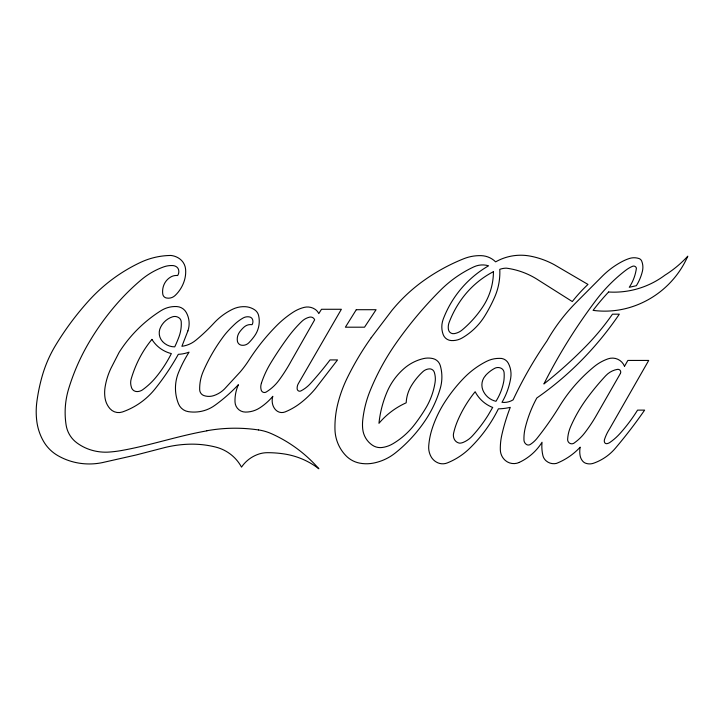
<?xml version="1.0" encoding="UTF-8"?>
<svg xmlns="http://www.w3.org/2000/svg" width="724" height="724" viewBox="0 0 724 724"><rect width="100%" height="100%" fill="white"/><g stroke="black" fill="none" stroke-linecap="round" stroke-linejoin="round"><path stroke-width="1.09" d="M624.495 366.317L627.862 360.434L648.713 360.434L609.527 428.97A44.725 44.725 0 0 0 604.504 439.522A4.335 4.335 0 0 0 604.504 442.192A2.136 2.136 0 0 0 606.875 443.649A7.475 7.475 0 0 0 609.943 442.409A57.377 57.377 0 0 0 619.916 433.604A168.493 168.493 0 0 0 637.563 410.119L644.622 410.119A495.18 495.18 0 0 1 615.418 448.192A50.571 50.571 0 0 1 593.472 463.26A11.702 11.702 0 0 1 585.77 463.26A6.969 6.969 0 0 1 582.92 461.378A11.331 11.331 0 0 1 580.177 455.939A22.679 22.679 0 0 1 580.177 447.17A65.278 65.278 0 0 1 556.439 463.414A11.684 11.684 0 0 1 546.249 460.953A10.299 10.299 0 0 1 542.855 455.387A40.843 40.843 0 0 1 542.032 442.264A53.422 53.422 0 0 1 519.289 462.383M206.883 430.852C178.756 435.757 151.624 444.979 123.551 450.147A120.872 120.872 0 0 1 109.351 452.048A49.866 49.866 0 0 1 89.514 449.504A46.571 46.571 0 0 1 76.835 442.835A27.304 27.304 0 0 1 66.137 425.187A81.35 81.35 0 0 1 68.653 388.815A213.562 213.562 0 0 1 88.862 342.687A258.613 258.613 0 0 1 116.148 304.623A224.069 224.069 0 0 1 141.171 279.889A73.504 73.504 0 0 1 163.669 266.903A23.159 23.159 0 0 1 172.665 265.563A7.493 7.493 0 0 1 176.33 266.731A5.294 5.294 0 0 1 178.593 269.844A7.005 7.005 0 0 1 177.633 275.536A11.213 11.213 0 0 0 170.927 276.903A16.055 16.055 0 0 0 164.049 284.514A17.675 17.675 0 0 0 162.782 294.161A4.597 4.597 0 0 0 166.366 297.98A9.756 9.756 0 0 0 175.118 295.501A34.661 34.661 0 0 0 184.484 280.179A29.82 29.82 0 0 0 185.606 269.328A14.417 14.417 0 0 0 179.67 258.803A18.281 18.281 0 0 0 170.991 255.463A72.952 72.952 0 0 0 140.583 262.369A163.597 163.597 0 0 0 88.762 300.741A290.867 290.867 0 0 0 55.522 345.448A126.22 126.22 0 0 0 42.146 376.236A179.869 179.869 0 0 0 36.843 401.892A75.423 75.423 0 0 0 36.843 421.567A53.757 53.757 0 0 0 43.359 441.034A38.96 38.96 0 0 0 57.63 455.496A61.612 61.612 0 0 0 73.884 462.084A64.101 64.101 0 0 0 104.672 462.084L136.067 454.989L165.262 447.432A115.614 115.614 0 0 1 189.426 444.192A96.627 96.627 0 0 1 215.779 447.097A40.571 40.571 0 0 1 241.517 467.125A33.63 33.63 0 0 1 258.957 454.029A27.349 27.349 0 0 1 267.301 452.69A108.528 108.528 0 0 1 284.695 454.029A75.115 75.115 0 0 1 318.868 468.772A137.361 137.361 0 0 0 271.409 433.667A48.961 48.961 0 0 0 258.468 429.92M206.865 430.744A158.864 158.864 0 0 1 258.468 429.947M485.505 375.611A13.91 13.91 0 0 0 482.799 389.964A18.724 18.724 0 0 0 495.949 401.304A56.707 56.707 0 0 0 503.85 380.86A40.399 40.399 0 0 0 504.103 372.715A5.394 5.394 0 0 0 501.243 368.317A6.969 6.969 0 0 0 494.718 368.317A33.195 33.195 0 0 0 485.469 375.575M519.298 462.41A13.113 13.113 0 0 1 503.569 458.681A14.652 14.652 0 0 1 500.329 449.848A60.952 60.952 0 0 1 501.822 434.961A195.136 195.136 0 0 1 510.266 407.35A56.047 56.047 0 0 1 498.384 408.834A143.75 143.75 0 0 1 469.577 448.446A68.726 68.726 0 0 1 447.251 462.944A12.218 12.218 0 0 1 438.165 462.944A14.145 14.145 0 0 1 431.088 456.735A18.996 18.996 0 0 1 428.717 445.984A74.074 74.074 0 0 1 432.02 429.088A113.378 113.378 0 0 1 444.427 402.662A155.895 155.895 0 0 1 463.776 378.154A85.269 85.269 0 0 1 486.483 361.394A27.874 27.874 0 0 1 499.551 358.371A9.204 9.204 0 0 1 508.366 363.321A23.693 23.693 0 0 1 510.71 378.082A71.16 71.16 0 0 1 501.985 402.327A17.34 17.34 0 0 0 513.108 399.847A415.458 415.458 0 0 1 546.937 340.968A181.272 181.272 0 0 1 574.72 303.926L602.965 275.554A81.776 81.776 0 0 1 621.988 261.636A48.282 48.282 0 0 1 629.265 258.522A15.267 15.267 0 0 1 638.948 258.522A4.552 4.552 0 0 1 641.745 261.174A16.598 16.598 0 0 1 642.45 271.093A49.114 49.114 0 0 1 636.36 285.699L629.265 287.292A44.915 44.915 0 0 0 636.405 268.161A2.824 2.824 0 0 0 632.559 266.287A31.431 31.431 0 0 0 625.817 270.224A155.995 155.995 0 0 0 596.259 299.944A546.873 546.873 0 0 0 543.896 383.973A441.287 441.287 0 0 0 586.132 346.009A249.816 249.816 0 0 0 612.468 314.18L619.319 314.18A331.185 331.185 0 0 1 589.255 352.181A315.655 315.655 0 0 1 536.828 397.974A122.763 122.763 0 0 0 525.208 427.984A44.951 44.951 0 0 0 523.959 440.02A5.53 5.53 0 0 0 526.493 444.482A3.448 3.448 0 0 0 530.23 444.482A28.689 28.689 0 0 0 536.149 439.396L536.728 438.717A320.985 320.985 0 0 0 559.679 406.001A151.461 151.461 0 0 1 574.041 386.299A163.271 163.271 0 0 1 594.151 366.643A45.576 45.576 0 0 1 608.042 358.842A13.05 13.05 0 0 1 624.513 366.308M261.427 383.114L261.301 383.584A10.932 10.932 0 0 0 261.301 390.336L261.454 390.707A3.367 3.367 0 0 0 266.197 392.028A45.06 45.06 0 0 0 279.021 380.218A171.172 171.172 0 0 0 291.329 360.805L314.659 319.809A4.407 4.407 0 0 0 309.51 317.157A17.014 17.014 0 0 0 301.745 321.465A125.596 125.596 0 0 0 287.98 337.248A356.606 356.606 0 0 0 270.667 363.113A97.441 97.441 0 0 0 261.871 381.792L261.427 383.114M187.914 330.868L181.896 346.307A27.485 27.485 0 0 0 195.815 340.253A186.873 186.873 0 0 0 213.996 323.058A62.499 62.499 0 0 1 232.739 309.193A25.612 25.612 0 0 1 245.318 306.695A18.77 18.77 0 0 1 254.558 309.745A9.584 9.584 0 0 1 258.64 315.637A25.313 25.313 0 0 1 254.558 335.954A58.237 58.237 0 0 1 248.866 342.769A8.471 8.471 0 0 1 241.572 345.23A4.968 4.968 0 0 1 237.391 341.104A12.091 12.091 0 0 1 239.572 332.063A32.978 32.978 0 0 1 244.078 327.058A9.638 9.638 0 0 1 252.079 324.687A6.172 6.172 0 0 0 252.622 319.691A4.045 4.045 0 0 0 249.608 316.967A9.177 9.177 0 0 0 243.164 317.963A44.191 44.191 0 0 0 234.169 324.723L232.902 325.954A99.541 99.541 0 0 0 227.264 331.809L227.083 332.026A64.318 64.318 0 0 0 223.046 337.031A175.09 175.09 0 0 0 203.254 371.349A43.431 43.431 0 0 0 199.679 389.765A6.335 6.335 0 0 0 203.987 395.603A15.448 15.448 0 0 0 213.824 395.603A27.422 27.422 0 0 0 224.54 388.942L240.124 372.036A108.573 108.573 0 0 0 248.92 360.19A210.621 210.621 0 0 1 276.849 325.429A98.663 98.663 0 0 1 293.301 312.107A36.734 36.734 0 0 1 304.08 307.401A13.611 13.611 0 0 1 315.04 309.275A10.824 10.824 0 0 1 318.786 313.61L321.492 309.275L341.375 309.275L298.36 383.584A9.15 9.15 0 0 0 297.166 388.906A2.534 2.534 0 0 0 300.849 390.951A33.883 33.883 0 0 0 311.284 382.598A337.474 337.474 0 0 0 330.035 359.928L337.52 359.928L315.402 388.652A93.785 93.785 0 0 1 300.279 403.223A65.314 65.314 0 0 1 285.048 411.947A8.453 8.453 0 0 1 275.835 410.028A12.543 12.543 0 0 1 272.821 404.988A14.543 14.543 0 0 1 272.821 396.327A59.504 59.504 0 0 1 259.771 407.884A25.865 25.865 0 0 1 245.409 412.083A10.498 10.498 0 0 1 235.001 401.92A38.987 38.987 0 0 1 238.404 384.679A165.371 165.371 0 0 1 214.775 405.404A35.259 35.259 0 0 1 199.534 411.648A36.779 36.779 0 0 1 188.303 411.648A12.607 12.607 0 0 1 178.566 403.974A41.558 41.558 0 0 1 178.566 372.426A128.863 128.863 0 0 1 189.073 352.145A35.458 35.458 0 0 1 178.312 354.326A253.246 253.246 0 0 1 155.099 388.842A72.092 72.092 0 0 1 122.437 411.956A11.566 11.566 0 0 1 109.93 408.635A20.734 20.734 0 0 1 105.08 398.272A35.214 35.214 0 0 1 105.08 387.15A69.079 69.079 0 0 1 110.926 368.362L119.098 352.416A133.985 133.985 0 0 1 161.081 310.623A26.833 26.833 0 0 1 176.819 306.56A11.548 11.548 0 0 1 186.249 312.442A22.634 22.634 0 0 1 187.914 330.868M492.655 407.449L488.22 415.042A144.619 144.619 0 0 1 472.274 436.029A25.575 25.575 0 0 1 463.36 442.328A10.869 10.869 0 0 1 459.767 443.169A7.05 7.05 0 0 1 454.328 439.287A9.186 9.186 0 0 1 453.604 433.187A73.305 73.305 0 0 1 457.686 420.635A121.922 121.922 0 0 1 475.161 391.72A33.413 33.413 0 0 0 492.655 407.449M620.405 373.466L595.499 416.943A157.542 157.542 0 0 1 584.739 432.88A48.227 48.227 0 0 1 574.539 442.735A4.027 4.027 0 0 1 569.688 443.233A4.317 4.317 0 0 1 567.634 439.314A36.399 36.399 0 0 1 570.584 426.807A146.121 146.121 0 0 1 587.11 398.155A256.92 256.92 0 0 1 605.762 375.702A20.887 20.887 0 0 1 617.518 369.349A2.778 2.778 0 0 1 620.405 373.466M356.289 309.709L345.384 327.194L364.525 327.194L376.073 309.709L356.289 309.709M371.213 337.683L369.439 340.217A285.944 285.944 0 0 0 347.167 378.1A130.076 130.076 0 0 0 337.674 404.345A95.758 95.758 0 0 0 334.968 429.54A39.132 39.132 0 0 0 345.746 455.514A26.046 26.046 0 0 0 359.738 463.143A35.983 35.983 0 0 0 373.213 463.143A50.59 50.59 0 0 0 395.268 453.007A144.791 144.791 0 0 0 425.92 419.468A114.247 114.247 0 0 0 440.264 388.399A41.087 41.087 0 0 0 440.264 365.511A9.955 9.955 0 0 0 432.97 358.597A20.851 20.851 0 0 0 423.459 358.597A45.187 45.187 0 0 0 404.218 368.407A64.508 64.508 0 0 0 387.069 391.901A108.057 108.057 0 0 0 378.96 423.314A76.409 76.409 0 0 1 406.182 402.806A36.146 36.146 0 0 1 411.44 385.639A65.549 65.549 0 0 1 422.888 371.656A10.57 10.57 0 0 1 429.26 368.878A4.914 4.914 0 0 1 434.319 372.29A22.028 22.028 0 0 1 435.088 382.335A71.73 71.73 0 0 1 425.585 408.463A174.909 174.909 0 0 1 414.734 424.364A77.052 77.052 0 0 1 392.815 443.803A28.308 28.308 0 0 1 382.1 447.504A14.037 14.037 0 0 1 372.417 445.224A22.263 22.263 0 0 1 362.724 429.097A41.974 41.974 0 0 1 362.724 420.282A108.681 108.681 0 0 1 370.136 390.725A240.712 240.712 0 0 1 395.539 343.927A395.358 395.358 0 0 1 440.418 290.297A117.722 117.722 0 0 1 473.867 266.857A20.688 20.688 0 0 1 488.582 265.798A104.147 104.147 0 0 0 443.197 319.257A21.865 21.865 0 0 0 443.215 334.66A9.131 9.131 0 0 0 451.215 340.561A19.439 19.439 0 0 0 462.138 337.972A65.133 65.133 0 0 0 484.944 315.709A154.429 154.429 0 0 0 494.655 297.157A61.359 61.359 0 0 0 499.777 269.346A19.575 19.575 0 0 1 506.465 268.17A76.527 76.527 0 0 1 538.412 280.125L572.304 301.555A157.651 157.651 0 0 1 587.969 284.423L554.195 264.658A82.826 82.826 0 0 0 530.439 256.151A50.897 50.897 0 0 0 495.632 261.871A21.376 21.376 0 0 0 481.198 255.653A43.295 43.295 0 0 0 463.822 258.712A190.982 190.982 0 0 0 424.011 280.405A164.276 164.276 0 0 0 391.774 310.587L371.213 337.683M493.433 271.663A90.772 90.772 0 0 0 460.618 300.578A101.767 101.767 0 0 0 449.124 322.479A13.503 13.503 0 0 0 448.418 329.402A5.014 5.014 0 0 0 454.21 333.637A16.507 16.507 0 0 0 462.111 330.008A107.912 107.912 0 0 0 482.89 306.686A63.866 63.866 0 0 0 493.433 271.663M162.574 341.583A16.507 16.507 0 0 0 174.728 346.868A120.374 120.374 0 0 0 179.045 336.633A36.653 36.653 0 0 0 181.244 321.89A5.385 5.385 0 0 0 179.045 317.854A7.24 7.24 0 0 0 172.52 316.813A20.181 20.181 0 0 0 160.828 326.796A12.634 12.634 0 0 0 162.574 341.583M151.922 339.402A31.928 31.928 0 0 0 171.353 353.593A127.877 127.877 0 0 1 156.348 376.797A71.875 71.875 0 0 1 142.673 389.738A9.756 9.756 0 0 1 136.999 391.584A5.783 5.783 0 0 1 131.279 386.779A13.584 13.584 0 0 1 131.207 378.896A117.713 117.713 0 0 1 136.782 363.792A107.559 107.559 0 0 1 151.922 339.402M608.613 291.998A225.707 225.707 0 0 0 593.083 310.37A87.722 87.722 0 0 0 630.794 307.166A92.21 92.21 0 0 0 687.8 256.178A110.826 110.826 0 0 1 664.976 275.147A85.179 85.179 0 0 1 608.613 291.998"/></g></svg>
